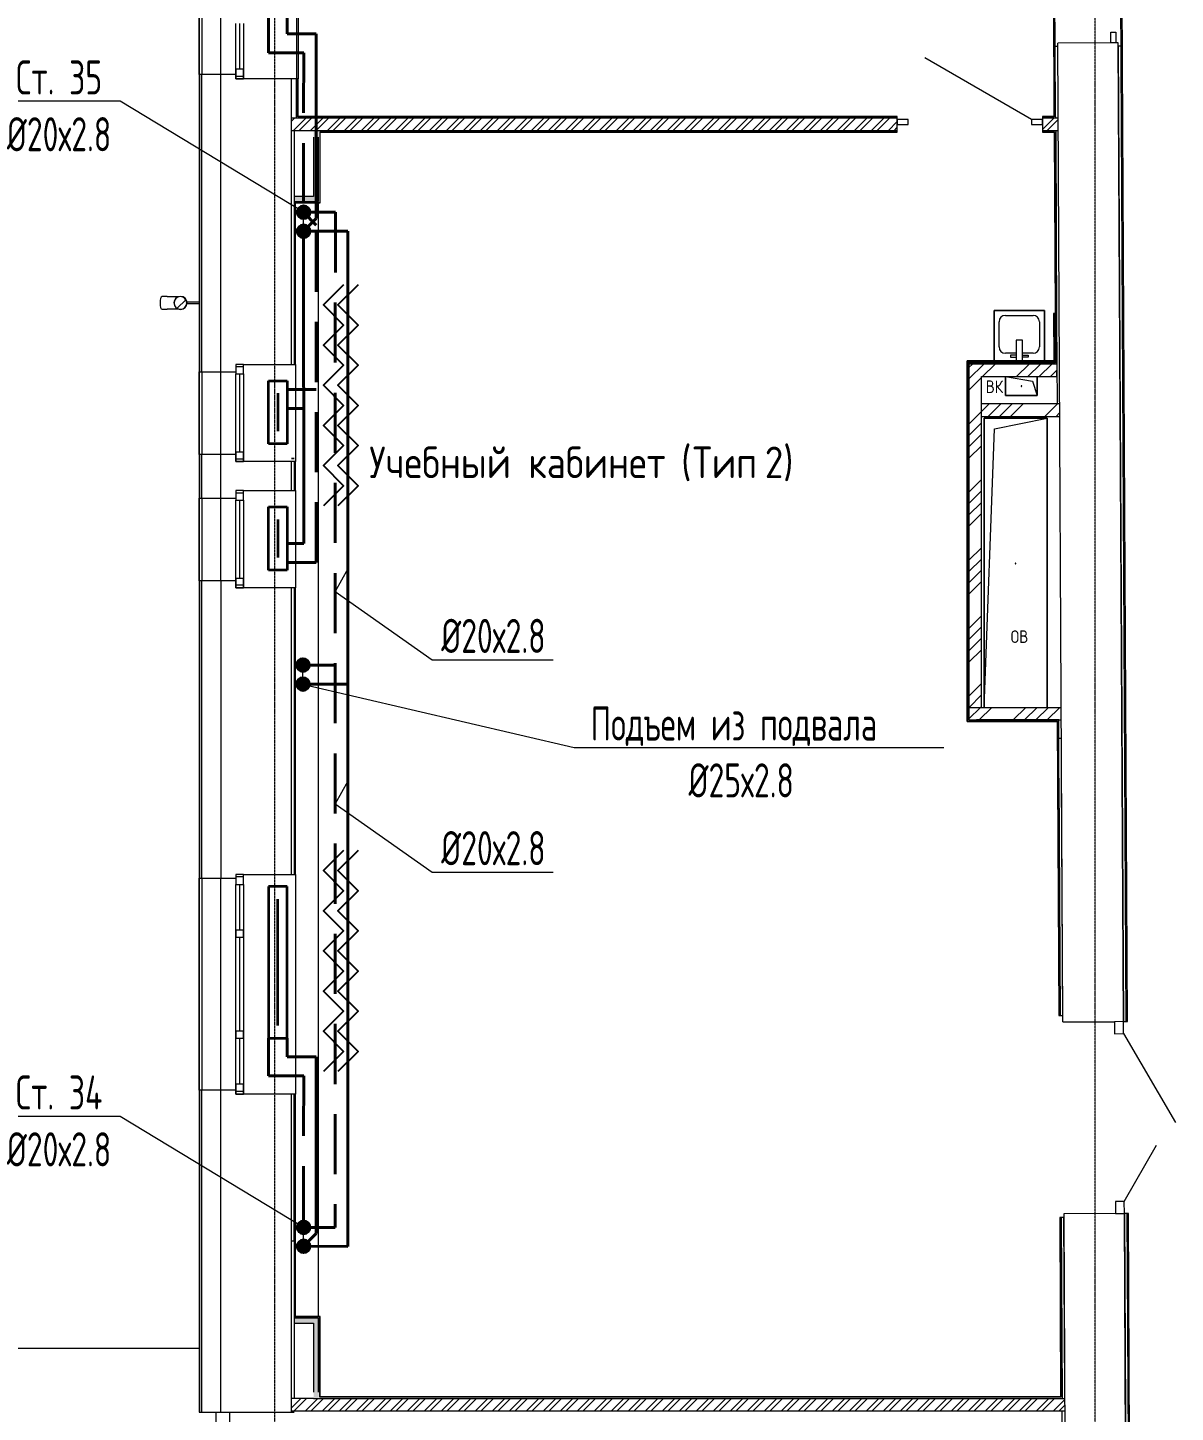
# Model space of a CAD drawing. Header units: millimetres. Extents: x -3929 to 624051, y 52832 to 514950.
# Drawn here: x 164498 to 173591, y 179614 to 190583 of the extents above; entities that cross this region are included whole.
import ezdxf
from ezdxf import colors
from ezdxf.entities.mleader import LeaderData, LeaderLine
from ezdxf.math import Vec2, Vec3

# ---------------------------------------------------------------- set-up
doc = ezdxf.new("R2010")
doc.units = ezdxf.units.MM
for name, pattern in [('ADSK_Линия сетки', [25, 20, -2.5, 0, -2.5]), ('ADSK_Штриховая_ш2 п1', [3, 2, -1]), ('Hidden', [7.14375, 4.7625, -2.38125])]:
    doc.linetypes.add(name, pattern=pattern)
for name, color, linetype, lineweight in [('_ Окна', 7, 'Continuous', 9), ('Аннотация', 7, 'Continuous', 18), ('Двери', 7, 'Continuous', 9), ('Марки помещений', 7, 'Continuous', 20), ('Обобщенные модели', 7, 'Continuous', 18), ('ОВ-ИЗОЛЯЦИЯ', 7, 'Continuous', 25), ('ОВ-О-Оборудование', 32, 'Continuous', 35), ('ОВ-ТЕКСТ', 7, 'Continuous', 25), ('Окна', 7, 'Continuous', 9), ('Оси', 253, 'Continuous', 9), ('Перекрытие', 7, 'Continuous', 18), ('Сантехника', 7, 'Continuous', 18), ('Стены внутренние', 7, 'Continuous', 18), ('Стены наружные', 7, 'Continuous', 18), ('Стены несущие', 7, 'Continuous', 30), ('Стены отделка', 7, 'Continuous', 30), ('Стены штриховка', 7, 'Continuous', 9)]:
    doc.layers.add(name, color=color, linetype=linetype, lineweight=lineweight)
doc.layers.add('стояки', color=7, linetype='Continuous')
doc.layers.add('т11.1', color=1, linetype='Continuous', true_color=0xff0000)
doc.layers.add('т21.1', color=5, linetype='Continuous', true_color=0x0000ff)
doc.styles.add('GOST Common_2', font='GOST_Common.ttf', dxfattribs={"width": 0.9, "height": 250})
doc.styles.add('GOST Common_5', font='GOST_Common.ttf', dxfattribs={"width": 0.9, "height": 200})
doc.styles.add('СТИЛЬ', font='simplex.shx', dxfattribs={"width": 0.65})

# ---------------------------------------------------------------- blocks, each defined once
blk = doc.blocks.new('*U2935')
at = {"layer": 'ОВ-О-Оборудование', "color": 32, "ltscale": 0.1, "true_color": 0xcd6928}
for p, q in [((250, 75), (-250, 75)), ((-250, 75), (-250, -75)), ((-150, 0), (150, 0)), ((250, -75), (250, 75)), ((-250, -75), (250, -75))]:
    blk.add_line(p, q, dxfattribs=at)
blk = doc.blocks.new('*U2938')
at = {"layer": 'ОВ-О-Оборудование', "color": 32, "ltscale": 0.1, "true_color": 0xcd6928}
for p, q in [((600, 75), (-600, 75)), ((-600, 75), (-600, -75)), ((-500, 0), (500, 0)), ((600, -75), (600, 75)), ((-600, -75), (600, -75))]:
    blk.add_line(p, q, dxfattribs=at)
blk = doc.blocks.new('1 этаж')
at = {"layer": 'Стены внутренние', "lineweight": 5}
for points in [[(357542, -220969), (357542, -220449), (357502, -220449), (357502, -220969)], [(357461, -221009), (357542, -221009), (357542, -220969), (357347, -220969), (357347, -221009), (357449, -221009)], [(357347, -229895), (357542, -229895), (357542, -229855), (357347, -229855)], [(357542, -230492), (357542, -229895), (357502, -229895), (357502, -230492)]]:
    blk.add_hatch(color=253, dxfattribs=at).paths.add_polyline_path(points)
at = {"layer": '_ Окна', "color": 253, "lineweight": 5}
for p, q in [((356917, -219959), (356917, -219599)), ((356887, -219959), (356947, -219959)), ((356887, -220039), (356887, -219959)), ((356947, -220019), (356887, -220019)), ((356947, -219959), (356947, -220039)), ((356947, -220039), (356887, -220039)), ((356947, -222300), (356887, -222300)), ((356887, -222300), (356887, -222376)), ((356947, -222320), (356887, -222320)), ((356947, -222376), (356947, -222300)), ((356887, -222376), (356947, -222376)), ((356917, -222994), (356917, -222376)), ((356887, -222994), (356947, -222994)), ((356887, -223070), (356887, -222994)), ((356947, -222994), (356947, -223070)), ((356947, -223050), (356887, -223050)), ((356947, -223070), (356887, -223070)), ((356947, -223300), (356887, -223300)), ((356887, -223300), (356887, -223376)), ((356947, -223320), (356887, -223320)), ((356947, -223376), (356947, -223300)), ((356887, -223376), (356947, -223376)), ((356917, -223994), (356917, -223376)), ((356887, -223994), (356947, -223994)), ((356887, -224070), (356887, -223994)), ((356947, -224050), (356887, -224050)), ((356947, -224070), (356887, -224070)), ((356947, -223994), (356947, -224070)), ((356947, -226340), (356887, -226340)), ((356887, -226340), (356887, -226420)), ((356947, -226360), (356887, -226360)), ((356947, -226420), (356947, -226340)), ((356887, -226420), (356947, -226420)), ((356917, -226780), (356917, -226420)), ((356887, -226780), (356947, -226780)), ((356887, -226840), (356887, -226780)), ((356947, -226780), (356947, -226840)), ((356947, -226840), (356887, -226840)), ((356917, -227580), (356917, -226840)), ((356887, -227580), (356947, -227580)), ((356887, -227640), (356887, -227580)), ((356947, -227580), (356947, -227640)), ((356947, -227640), (356887, -227640)), ((356917, -228000), (356917, -227640)), ((356887, -228000), (356947, -228000)), ((356887, -228080), (356887, -228000)), ((356947, -228000), (356947, -228080)), ((356947, -228060), (356887, -228060)), ((356947, -228080), (356887, -228080))]:
    blk.add_line(p, q, dxfattribs=at)
at = {"layer": 'Двери', "color": 253, "lineweight": 5}
for p, q in [((363818, -219667), (363858, -219667)), ((363818, -219754), (363818, -219667)), ((363858, -219667), (363858, -219754)), ((363858, -219754), (363818, -219754)), ((363190, -220359), (362345, -219871)), ((362127, -220359), (362127, -220399)), ((362214, -220359), (362127, -220359)), ((362214, -220399), (362214, -220359)), ((363190, -220359), (363190, -220399)), ((363277, -220359), (363190, -220359)), ((363277, -220399), (363277, -220359)), ((362127, -220399), (362214, -220399)), ((363190, -220399), (363277, -220399)), ((363918, -227506), (363848, -227507)), ((363848, -227507), (363848, -227602)), ((363918, -227601), (363918, -227506)), ((363848, -227602), (363918, -227601)), ((363918, -227601), (364330, -228305)), ((363925, -228931), (364180, -228484)), ((363925, -228931), (363855, -228932)), ((363855, -228932), (363856, -229027)), ((363856, -229027), (363926, -229026)), ((363926, -229026), (363925, -228931))]:
    blk.add_line(p, q, dxfattribs=at)
at = {"layer": 'Обобщенные модели', "color": 253, "lineweight": 5}
for p, q in [((356343, -221763), (356301, -221763)), ((356343, -221763), (356349, -221763)), ((356349, -221763), (356355, -221763)), ((356355, -221763), (356360, -221763)), ((356360, -221763), (356366, -221763)), ((356366, -221763), (356371, -221763)), ((356371, -221763), (356376, -221763)), ((356376, -221763), (356381, -221763)), ((356381, -221763), (356386, -221763)), ((356386, -221763), (356391, -221763)), ((356391, -221763), (356395, -221763)), ((356395, -221763), (356400, -221763)), ((356400, -221763), (356404, -221763)), ((356404, -221763), (356408, -221763)), ((356408, -221763), (356412, -221763)), ((356412, -221763), (356416, -221763)), ((356416, -221763), (356419, -221763)), ((356419, -221763), (356423, -221763)), ((356423, -221763), (356426, -221763)), ((356426, -221763), (356429, -221763)), ((356429, -221763), (356432, -221763)), ((356432, -221763), (356434, -221763)), ((356301, -221863), (356343, -221863)), ((356346, -221863), (356343, -221863)), ((356351, -221863), (356346, -221863)), ((356357, -221863), (356351, -221863)), ((356362, -221863), (356357, -221863)), ((356368, -221863), (356362, -221863)), ((356373, -221863), (356368, -221863)), ((356378, -221863), (356373, -221863)), ((356383, -221863), (356378, -221863)), ((356388, -221863), (356383, -221863)), ((356393, -221863), (356388, -221863)), ((356397, -221863), (356393, -221863)), ((356402, -221863), (356397, -221863)), ((356406, -221863), (356402, -221863)), ((356410, -221863), (356406, -221863)), ((356414, -221863), (356410, -221863)), ((356417, -221863), (356414, -221863)), ((356421, -221863), (356417, -221863)), ((356424, -221863), (356421, -221863)), ((356427, -221863), (356424, -221863)), ((356430, -221863), (356427, -221863)), ((356433, -221863), (356430, -221863)), ((356434, -221863), (356433, -221863)), ((356597, -221808), (356498, -221808)), ((356498, -221818), (356597, -221818)), ((362985, -222547), (362985, -222397)), ((362985, -222397), (363197, -222434)), ((362985, -222397), (362985, -222547)), ((363197, -222434), (363235, -222547)), ((363235, -222397), (363235, -222547)), ((363235, -222547), (363235, -222397)), ((363235, -222547), (362985, -222547)), ((362985, -222547), (363235, -222547)), ((362814, -225017), (362814, -222727)), ((362814, -222727), (363314, -222727)), ((363314, -222727), (362814, -222727)), ((362814, -222727), (362814, -225017)), ((362898, -222810), (363314, -222727)), ((363314, -222727), (363314, -225017)), ((363314, -225017), (363314, -222727)), ((362815, -225017), (362898, -222810))]:
    blk.add_line(p, q, dxfattribs=at)
at = {"layer": 'Обобщенные модели', "color": 253, "linetype": 'Continuous', "lineweight": 5}
blk.add_line((356422, -221855), (356489, -221788), dxfattribs=at)
at = {"layer": 'Обобщенные модели', "color": 253, "lineweight": 5}
for centre, radius, start, end in [((356447, -221813), 52, 0, 180), ((356447, -221813), 50, 0, 180), ((356447, -221813), 52, 180, 0), ((356447, -221813), 50, 180, 0), ((363110, -222472), 2.5, 90, 270), ((363110, -222472), 2.5, 105, 180), ((363110, -222472), 2.5, 210, 270), ((363110, -222472), 2.5, 270, 90), ((363110, -222472), 2.5, 330, 75), ((363064, -223877), 2.5, 0, 180), ((363064, -223877), 2.5, 60, 165), ((363064, -223877), 2.5, 180, 0), ((363064, -223877), 2.5, 195, 270), ((363064, -223877), 2.5, 300, 0)]:
    blk.add_arc(centre, radius, start, end, dxfattribs=at)
for start_param, end_param in [(3.141593, 4.712389), (4.712389, 6.283185)]:
    blk.add_ellipse((356301, -221813), major_axis=(0, -50), ratio=0.309017, start_param=start_param, end_param=end_param, dxfattribs=at)
at = {"layer": 'Окна', "color": 253, "lineweight": 5}
for p, q in [((356887, -219959), (356887, -219599)), ((356947, -219599), (356947, -219959)), ((356887, -219959), (356887, -220039)), ((356947, -220039), (356947, -219959)), ((356887, -220039), (356947, -220039)), ((356887, -222300), (356887, -222376)), ((356947, -222300), (356887, -222300)), ((356947, -222376), (356947, -222300)), ((356887, -222994), (356887, -222376)), ((356947, -222376), (356947, -222994)), ((356887, -222994), (356887, -223070)), ((356947, -223070), (356947, -222994)), ((356887, -223070), (356947, -223070)), ((356887, -223300), (356887, -223376)), ((356947, -223300), (356887, -223300)), ((356947, -223376), (356947, -223300)), ((356887, -223994), (356887, -223376)), ((356947, -223376), (356947, -223994)), ((356887, -223994), (356887, -224070)), ((356887, -224070), (356947, -224070)), ((356947, -224070), (356947, -223994)), ((356887, -226340), (356887, -226420)), ((356947, -226340), (356887, -226340)), ((356947, -226420), (356947, -226340)), ((356887, -226780), (356887, -226420)), ((356947, -226420), (356947, -226780)), ((356887, -226780), (356887, -226840)), ((356947, -226840), (356947, -226780)), ((356887, -227580), (356887, -226840)), ((356947, -226840), (356947, -227580)), ((356887, -227580), (356887, -227640)), ((356947, -227640), (356947, -227580)), ((356887, -228000), (356887, -227640)), ((356947, -227640), (356947, -228000)), ((356887, -228000), (356887, -228080)), ((356947, -228080), (356947, -228000)), ((356887, -228080), (356947, -228080))]:
    blk.add_line(p, q, dxfattribs=at)
at = {"layer": 'Оси', "color": 253, "linetype": 'ADSK_Линия сетки', "lineweight": 5}
for p, q in [((363694, -258178), (363694, -209604)), ((357194, -258178), (357194, -209717))]:
    blk.add_line(p, q, dxfattribs=at)
at = {"layer": 'Перекрытие', "color": 253, "lineweight": 5}
for p, q in [((357542, -229843), (357542, -221021)), ((363426, -225263), (363406, -225263)), ((355096, -230094), (356597, -230094)), ((356727, -230601), (356727, -231601)), ((356835, -230601), (356835, -231601))]:
    blk.add_line(p, q, dxfattribs=at)
at = {"layer": 'Сантехника', "color": 253, "lineweight": 5}
for p, q in [((362893, -221872), (362893, -222272)), ((363293, -221872), (362893, -221872)), ((362893, -221872), (363293, -221872)), ((362893, -222272), (362893, -221872)), ((363293, -222272), (363293, -221872)), ((363293, -221872), (363293, -222272)), ((362933, -222162), (362933, -221962)), ((362983, -221912), (363203, -221912)), ((363253, -221962), (363253, -222162)), ((363068, -222107), (363068, -222272)), ((363118, -222107), (363068, -222107)), ((363118, -222272), (363118, -222107)), ((363068, -222212), (362983, -222212)), ((363203, -222212), (363118, -222212)), ((363023, -222227), (363023, -222242)), ((363068, -222227), (363023, -222227)), ((363023, -222242), (363068, -222242)), ((363118, -222227), (363163, -222227)), ((363163, -222242), (363118, -222242)), ((363163, -222227), (363163, -222242))]:
    blk.add_line(p, q, dxfattribs=at)
for centre, start, end in [((362983, -221962), 90, 180), ((363203, -221962), 0, 90), ((362983, -222162), 180, 270), ((363203, -222162), 270, 0)]:
    blk.add_arc(centre, 50, start, end, dxfattribs=at)
at = {"layer": 'Стены внутренние', "color": 253, "lineweight": 5}
for p, q in [((356767, -220004), (356767, -218329)), ((357367, -218299), (357367, -220039)), ((356767, -223015), (356767, -222360)), ((357327, -223045), (357347, -223045)), ((357347, -223046), (357327, -223046)), ((357347, -223045), (357347, -223046)), ((356767, -224015), (356767, -223360)), ((356767, -228050), (356767, -226370))]:
    blk.add_line(p, q, dxfattribs=at)
at = {"layer": 'Стены внутренние', "color": 253, "linetype": 'Continuous', "lineweight": 5}
for p, q in [((357327, -220373), (357351, -220349)), ((357340, -220449), (357440, -220349)), ((357385, -220449), (357485, -220349)), ((357475, -220449), (357575, -220349)), ((357520, -220449), (357620, -220349)), ((357610, -220449), (357710, -220349)), ((357655, -220449), (357755, -220349)), ((357744, -220449), (357844, -220349)), ((357789, -220449), (357889, -220349)), ((357879, -220449), (357979, -220349)), ((357924, -220449), (358024, -220349)), ((358014, -220449), (358114, -220349)), ((358059, -220449), (358159, -220349)), ((358149, -220449), (358249, -220349)), ((358193, -220449), (358293, -220349)), ((358283, -220449), (358383, -220349)), ((358328, -220449), (358428, -220349)), ((358418, -220449), (358518, -220349)), ((358463, -220449), (358563, -220349)), ((358553, -220449), (358653, -220349)), ((358598, -220449), (358698, -220349)), ((358687, -220449), (358787, -220349)), ((358732, -220449), (358832, -220349)), ((358822, -220449), (358922, -220349)), ((358867, -220449), (358967, -220349)), ((358957, -220449), (359057, -220349)), ((359002, -220449), (359102, -220349)), ((359091, -220449), (359191, -220349)), ((359136, -220449), (359236, -220349)), ((359226, -220449), (359326, -220349)), ((359271, -220449), (359371, -220349)), ((359361, -220449), (359461, -220349)), ((359406, -220449), (359506, -220349)), ((359496, -220449), (359596, -220349)), ((359541, -220449), (359641, -220349)), ((359630, -220449), (359730, -220349)), ((359675, -220449), (359775, -220349)), ((359765, -220449), (359865, -220349)), ((359810, -220449), (359910, -220349)), ((359900, -220449), (360000, -220349)), ((359945, -220449), (360045, -220349)), ((360034, -220449), (360134, -220349)), ((360079, -220449), (360179, -220349)), ((360169, -220449), (360269, -220349)), ((360214, -220449), (360314, -220349)), ((360304, -220449), (360404, -220349)), ((360349, -220449), (360449, -220349)), ((360439, -220449), (360539, -220349)), ((360483, -220449), (360583, -220349)), ((360573, -220449), (360673, -220349)), ((360618, -220449), (360718, -220349)), ((360708, -220449), (360808, -220349)), ((360753, -220449), (360853, -220349)), ((360843, -220449), (360943, -220349)), ((360888, -220449), (360988, -220349)), ((360977, -220449), (361077, -220349)), ((361022, -220449), (361122, -220349)), ((361112, -220449), (361212, -220349)), ((361157, -220449), (361257, -220349)), ((361247, -220449), (361347, -220349)), ((361292, -220449), (361392, -220349)), ((361381, -220449), (361481, -220349)), ((361426, -220449), (361526, -220349)), ((361516, -220449), (361616, -220349)), ((361561, -220449), (361661, -220349)), ((361651, -220449), (361751, -220349)), ((361696, -220449), (361796, -220349)), ((361786, -220449), (361886, -220349)), ((361830, -220449), (361930, -220349)), ((361920, -220449), (362020, -220349)), ((361965, -220449), (362065, -220349)), ((363277, -220439), (363367, -220349)), ((363277, -220350), (363278, -220349)), ((363312, -220449), (363401, -220360)), ((362055, -220449), (362127, -220377)), ((362100, -220449), (362127, -220422)), ((362693, -222325), (362722, -222297)), ((362693, -222415), (362812, -222297)), ((362801, -222397), (362901, -222297)), ((363071, -222397), (363171, -222297)), ((363161, -222397), (363261, -222297)), ((363250, -222397), (363350, -222297)), ((362693, -222505), (362793, -222405)), ((363340, -222397), (363391, -222346)), ((362793, -222674), (362856, -222612)), ((362846, -222712), (362946, -222612)), ((362936, -222712), (363036, -222612)), ((363025, -222712), (363125, -222612)), ((363295, -222712), (363395, -222612)), ((362693, -222774), (362793, -222674)), ((362693, -222864), (362793, -222764)), ((363385, -222712), (363413, -222683)), ((362693, -222954), (362793, -222854)), ((362693, -223044), (362793, -222944)), ((362693, -223313), (362793, -223213)), ((362693, -223403), (362793, -223303)), ((362693, -223493), (362793, -223393)), ((362693, -223582), (362793, -223482)), ((362693, -223852), (362793, -223752)), ((362693, -223942), (362793, -223842)), ((362693, -224031), (362793, -223931)), ((362693, -224121), (362793, -224021)), ((362693, -224391), (362793, -224291)), ((362693, -224480), (362793, -224380)), ((362693, -224570), (362793, -224470)), ((362693, -224660), (362793, -224560)), ((362693, -224929), (362793, -224829)), ((362696, -225017), (362793, -224919)), ((362693, -225019), (362696, -225017)), ((362693, -225109), (362786, -225017)), ((362775, -225117), (362875, -225017)), ((362786, -225017), (362793, -225009)), ((363045, -225117), (363145, -225017)), ((363135, -225117), (363235, -225017)), ((363224, -225117), (363324, -225017)), ((363314, -225117), (363414, -225017)), ((357327, -230565), (357401, -230492)), ((357346, -230592), (357446, -230492)), ((357435, -230592), (357535, -230492)), ((357480, -230592), (357580, -230492)), ((357570, -230592), (357670, -230492)), ((357615, -230592), (357715, -230492)), ((357705, -230592), (357805, -230492)), ((357750, -230592), (357850, -230492)), ((357839, -230592), (357939, -230492)), ((357884, -230592), (357984, -230492)), ((357974, -230592), (358074, -230492)), ((358019, -230592), (358119, -230492)), ((358109, -230592), (358209, -230492)), ((358154, -230592), (358254, -230492)), ((358244, -230592), (358344, -230492)), ((358288, -230592), (358388, -230492)), ((358378, -230592), (358478, -230492)), ((358423, -230592), (358523, -230492)), ((358513, -230592), (358613, -230492)), ((358558, -230592), (358658, -230492)), ((358648, -230592), (358748, -230492)), ((358693, -230592), (358793, -230492)), ((358782, -230592), (358882, -230492)), ((358827, -230592), (358927, -230492)), ((358917, -230592), (359017, -230492)), ((358962, -230592), (359062, -230492)), ((359052, -230592), (359152, -230492)), ((359097, -230592), (359197, -230492)), ((359186, -230592), (359286, -230492)), ((359231, -230592), (359331, -230492)), ((359321, -230592), (359421, -230492)), ((359366, -230592), (359466, -230492)), ((359456, -230592), (359556, -230492)), ((359501, -230592), (359601, -230492)), ((359591, -230592), (359691, -230492)), ((359635, -230592), (359735, -230492)), ((359725, -230592), (359825, -230492)), ((359770, -230592), (359870, -230492)), ((359860, -230592), (359960, -230492)), ((359905, -230592), (360005, -230492)), ((359995, -230592), (360095, -230492)), ((360040, -230592), (360140, -230492)), ((360129, -230592), (360229, -230492)), ((360174, -230592), (360274, -230492)), ((360264, -230592), (360364, -230492)), ((360309, -230592), (360409, -230492)), ((360399, -230592), (360499, -230492)), ((360444, -230592), (360544, -230492)), ((360534, -230592), (360634, -230492)), ((360578, -230592), (360678, -230492)), ((360668, -230592), (360768, -230492)), ((360713, -230592), (360813, -230492)), ((360803, -230592), (360903, -230492)), ((360848, -230592), (360948, -230492)), ((360938, -230592), (361038, -230492)), ((360983, -230592), (361083, -230492)), ((361072, -230592), (361172, -230492)), ((361117, -230592), (361217, -230492)), ((361207, -230592), (361307, -230492)), ((361252, -230592), (361352, -230492)), ((361342, -230592), (361442, -230492)), ((361387, -230592), (361487, -230492)), ((361476, -230592), (361576, -230492)), ((361521, -230592), (361621, -230492)), ((361611, -230592), (361711, -230492)), ((361656, -230592), (361756, -230492)), ((361746, -230592), (361846, -230492)), ((361791, -230592), (361891, -230492)), ((361881, -230592), (361981, -230492)), ((361925, -230592), (362025, -230492)), ((362015, -230592), (362115, -230492)), ((362060, -230592), (362160, -230492)), ((362150, -230592), (362250, -230492)), ((362195, -230592), (362295, -230492)), ((362285, -230592), (362385, -230492)), ((362330, -230592), (362430, -230492)), ((362419, -230592), (362519, -230492)), ((362464, -230592), (362564, -230492)), ((362554, -230592), (362654, -230492)), ((362599, -230592), (362699, -230492)), ((362689, -230592), (362789, -230492)), ((362734, -230592), (362834, -230492)), ((362823, -230592), (362923, -230492)), ((362868, -230592), (362968, -230492)), ((362958, -230592), (363058, -230492)), ((363003, -230592), (363103, -230492)), ((363093, -230592), (363193, -230492)), ((363138, -230592), (363238, -230492)), ((363228, -230592), (363328, -230492)), ((363273, -230592), (363373, -230492)), ((363362, -230592), (363453, -230501)), ((363407, -230592), (363453, -230545))]:
    blk.add_line(p, q, dxfattribs=at)
at = {"layer": 'Стены наружные', "color": 253, "lineweight": 5}
for p, q in [((356596, -220004), (356596, -218329)), ((356597, -220004), (356597, -218329)), ((356617, -218329), (356617, -220004)), ((357379, -218299), (357379, -220039)), ((356597, -220004), (356596, -220004)), ((357359, -222300), (357359, -223070)), ((356596, -223015), (356596, -222360)), ((356597, -222360), (356596, -222360)), ((356597, -223015), (356597, -222360)), ((356617, -222360), (356617, -223015)), ((356597, -223015), (356596, -223015)), ((357359, -223300), (357359, -224070)), ((356596, -224015), (356596, -223360)), ((356597, -223360), (356596, -223360)), ((356597, -224015), (356597, -223360)), ((356617, -223360), (356617, -224015)), ((356597, -224015), (356596, -224015)), ((356596, -228050), (356596, -226370)), ((356597, -226370), (356596, -226370)), ((356597, -228050), (356597, -226370)), ((356617, -226370), (356617, -228050)), ((357359, -226340), (357359, -228080)), ((356597, -228050), (356596, -228050))]:
    blk.add_line(p, q, dxfattribs=at)
at = {"layer": 'Стены несущие', "color": 253, "lineweight": 5}
for p, q in [((363818, -219754), (363398, -219756)), ((363438, -227509), (363398, -219756)), ((363878, -219754), (363858, -219754)), ((363918, -227506), (363878, -219754)), ((363878, -219780), (363918, -227506)), ((356887, -220004), (356767, -220004)), ((356767, -222360), (356767, -220004)), ((357327, -220039), (356947, -220039)), ((357327, -222300), (357327, -220039)), ((356947, -222300), (357327, -222300)), ((362793, -222297), (362693, -222297)), ((363391, -222297), (362792, -222297)), ((356767, -222360), (356887, -222360)), ((362693, -222357), (362693, -225117)), ((362793, -225017), (362793, -222397)), ((363413, -222612), (362793, -222612)), ((362793, -222712), (363413, -222712)), ((356887, -223015), (356767, -223015)), ((356767, -223360), (356767, -223015)), ((357327, -223070), (356947, -223070)), ((357327, -223300), (357327, -223070)), ((356947, -223300), (357327, -223300)), ((356767, -223360), (356887, -223360)), ((356767, -224015), (356767, -226370)), ((356887, -224015), (356767, -224015)), ((357327, -224070), (356947, -224070)), ((357327, -226340), (357327, -224070)), ((362693, -225017), (363424, -225017)), ((363424, -225117), (363424, -225017)), ((362693, -225117), (363424, -225117)), ((356767, -226370), (356887, -226370)), ((356947, -226340), (357327, -226340)), ((363438, -227509), (363848, -227507)), ((356887, -228050), (356767, -228050)), ((356767, -230601), (356767, -228050)), ((357327, -228080), (356947, -228080)), ((357327, -230601), (357327, -228080)), ((363856, -229027), (363446, -229029)), ((363947, -233195), (363926, -229026)), ((363926, -229026), (363934, -230601)), ((363446, -229029), (363467, -233195)), ((356767, -230601), (357327, -230601))]:
    blk.add_line(p, q, dxfattribs=at)
at = {"layer": 'Стены отделка', "color": 253, "lineweight": 5}
for p, q in [((363354, -217355), (363369, -220337)), ((363889, -217920), (363938, -227506)), ((363950, -227506), (363901, -217932)), ((363378, -219783), (363372, -218543)), ((363398, -219783), (363378, -219783)), ((363898, -219780), (363878, -219780)), ((356596, -220004), (356596, -222360)), ((356597, -220004), (356597, -222360)), ((356767, -220004), (356597, -220004)), ((356617, -222360), (356617, -220004)), ((357379, -220039), (357327, -220039)), ((357367, -220349), (357367, -220039)), ((357379, -220337), (357379, -220039)), ((357367, -220349), (357327, -220349)), ((362127, -220337), (357379, -220337)), ((362127, -220461), (362127, -220337)), ((362127, -220359), (362127, -220349)), ((363277, -220337), (363277, -220461)), ((363369, -220337), (363277, -220337)), ((363277, -220349), (363277, -220359)), ((363381, -220339), (363381, -220349)), ((357347, -220449), (357347, -221009)), ((357554, -220461), (362127, -220461)), ((357554, -221019), (357554, -220461)), ((363277, -220461), (363370, -220461)), ((363370, -220461), (363377, -221897)), ((363382, -220449), (363382, -220499)), ((357502, -220499), (357502, -220969)), ((357542, -221009), (357542, -220499)), ((357502, -220969), (357347, -220969)), ((357347, -221009), (357542, -221009)), ((357359, -222300), (357359, -221021)), ((357359, -221021), (357552, -221021)), ((363389, -221897), (363364, -221897)), ((363364, -221897), (363366, -222272)), ((363391, -222297), (363389, -221897)), ((363389, -221957), (363393, -222612)), ((357327, -222300), (357359, -222300)), ((357347, -222299), (357347, -222300)), ((362693, -222272), (362681, -222272)), ((362681, -225129), (362681, -222272)), ((362683, -222274), (362693, -222274)), ((363366, -222272), (362693, -222272)), ((362693, -222272), (362693, -222357)), ((356597, -222360), (356767, -222360)), ((356767, -222360), (356767, -222360)), ((362693, -225117), (362693, -222405)), ((362793, -222397), (363392, -222397)), ((363392, -222397), (363392, -222357)), ((356596, -223015), (356596, -223360)), ((356597, -223015), (356597, -223360)), ((356767, -223015), (356597, -223015)), ((356617, -223360), (356617, -223015)), ((357359, -223070), (357327, -223070)), ((357359, -223300), (357359, -223070)), ((357327, -223300), (357327, -223300)), ((357327, -223300), (357359, -223300)), ((357347, -223299), (357347, -223300)), ((356597, -223360), (356767, -223360)), ((356596, -224015), (356596, -226370)), ((356597, -224015), (356597, -226370)), ((356767, -224015), (356597, -224015)), ((356617, -226370), (356617, -224015)), ((357359, -224070), (357327, -224070)), ((357359, -226340), (357359, -224070)), ((362681, -225129), (363394, -225129)), ((363406, -225117), (362755, -225117)), ((363394, -225129), (363406, -227457)), ((363408, -225577), (363406, -225117)), ((363438, -227457), (363428, -225577)), ((356597, -226370), (356767, -226370)), ((357327, -226340), (357359, -226340)), ((357347, -226339), (357347, -226340)), ((363406, -227457), (363438, -227457)), ((363918, -227506), (363950, -227506)), ((356596, -228050), (356596, -230601)), ((356597, -228050), (356597, -230601)), ((356767, -228050), (356597, -228050)), ((356617, -230601), (356617, -228050)), ((357359, -228080), (357327, -228080)), ((357359, -229843), (357359, -228080)), ((363958, -229026), (363926, -229026)), ((363946, -229026), (363967, -233175)), ((363979, -233163), (363958, -229026)), ((363446, -229057), (363414, -229057)), ((363414, -229057), (363421, -230480)), ((363453, -230442), (363446, -229057)), ((357327, -229244), (357347, -229244)), ((357347, -229245), (357327, -229245)), ((357347, -229244), (357347, -230492)), ((357542, -229855), (357347, -229855)), ((357347, -229895), (357502, -229895)), ((357552, -229843), (357359, -229843)), ((357502, -229895), (357502, -230442)), ((357542, -230442), (357542, -229855)), ((357554, -230480), (357554, -229845)), ((357502, -230492), (357327, -230492)), ((357542, -230492), (363453, -230492)), ((363421, -230480), (357554, -230480)), ((356596, -230601), (356767, -230601)), ((363454, -230592), (357327, -230592)), ((357327, -230601), (357347, -230601)), ((363445, -232729), (363434, -230592)), ((363934, -230601), (363941, -231901))]:
    blk.add_line(p, q, dxfattribs=at)
at = {"layer": 'Стены штриховка', "color": 253, "lineweight": 5}
for p, q in [((363371, -220339), (363356, -217343)), ((363899, -217930), (363948, -227506)), ((363381, -220339), (363378, -219783)), ((357377, -220339), (357377, -220039)), ((362127, -220349), (357367, -220349)), ((362127, -220339), (357377, -220339)), ((363371, -220339), (363277, -220339)), ((363401, -220349), (363277, -220349)), ((362127, -220449), (357327, -220449)), ((357552, -220459), (362127, -220459)), ((357552, -220459), (357552, -221021)), ((363402, -220449), (363277, -220449)), ((363277, -220459), (363372, -220459)), ((363372, -220459), (363379, -221897)), ((363382, -220499), (363389, -221957)), ((357347, -221009), (357347, -222299)), ((357357, -222300), (357357, -221019)), ((357554, -221019), (357357, -221019)), ((357554, -221021), (357554, -221019)), ((357552, -221021), (357554, -221021)), ((363373, -221897), (363375, -222281)), ((363379, -221897), (363381, -222287)), ((362683, -222274), (362683, -225127)), ((363375, -222281), (362693, -222281)), ((363381, -222287), (362693, -222287)), ((357347, -223070), (357347, -223299)), ((357357, -223300), (357357, -223070)), ((357347, -224070), (357347, -226339)), ((357357, -226340), (357357, -224070)), ((362683, -225127), (363396, -225127)), ((363396, -225127), (363408, -227457)), ((363408, -225577), (363418, -227457)), ((357347, -229244), (357347, -228080)), ((357357, -229845), (357357, -228080)), ((363956, -229026), (363977, -233165)), ((363416, -229057), (363423, -230482)), ((363435, -230492), (363427, -229057)), ((357554, -229845), (357357, -229845)), ((357552, -230482), (357552, -229843)), ((357554, -229843), (357552, -229843)), ((357554, -229845), (357554, -229843)), ((357502, -230492), (357542, -230492)), ((363423, -230482), (357552, -230482))]:
    blk.add_line(p, q, dxfattribs=at)
at = {"layer": 'Аннотация', "color": 253, "lineweight": 5, "style": 'GOST Common_5', "width": 0.9}
for s, p in [('ВК', (362827, -222527)), ('ОВ', (363025, -224507))]:
    blk.add_text(s, height=100, dxfattribs=at).set_placement(p)
at = {"layer": 'Марки помещений', "color": 253, "lineweight": 5, "style": 'GOST Common_2', "width": 0.9}
for s, p in [('Учебный кабинет ', (357943, -223201)), ('(', (360415, -223201)), ('Тип ', (360505, -223201)), ('2)', (361077, -223201))]:
    blk.add_text(s, height=250, dxfattribs=at).set_placement(p)

msp = doc.modelspace()

# ---------------------------------------------------------------- hatches: boundary and pattern name
at = {"layer": 'т11.1', "lineweight": 40}
h = msp.add_hatch(color=256, dxfattribs=at)
h.dxf.hatch_style = 1
h.paths.add_polyline_path([(166733.48, 188970.137, 1), (166633.48, 188970.137, 1)])
h = msp.add_hatch(color=256, dxfattribs=at)
h.dxf.hatch_style = 1
h.paths.add_polyline_path([(166728.767, 185383.251, 1), (166628.767, 185383.251, 1)])
h = msp.add_hatch(color=256, dxfattribs=at)
h.dxf.hatch_style = 1
h.paths.add_polyline_path([(166733.48, 180928.93, 1), (166633.48, 180928.93, 1)])
at = {"layer": 'т21.1', "linetype": 'ADSK_Штриховая_ш2 п1', "lineweight": 40, "ltscale": 50}
h = msp.add_hatch(color=256, dxfattribs=at)
h.dxf.hatch_style = 1
h.paths.add_polyline_path([(166733.48, 189120.137, 1), (166633.48, 189120.137, 1)])
h = msp.add_hatch(color=256, dxfattribs=at)
h.dxf.hatch_style = 1
h.paths.add_polyline_path([(166728.767, 185533.643, 1), (166628.767, 185533.643, 1)])
h = msp.add_hatch(color=256, dxfattribs=at)
h.dxf.hatch_style = 1
h.paths.add_polyline_path([(166733.48, 181078.93, 1), (166633.48, 181078.93, 1)])

# ---------------------------------------------------------------- linework, layer by layer
at = {"layer": 'ОВ-ИЗОЛЯЦИЯ', "color": 7, "linetype": 'ByBlock'}
for points in [[(166999.909, 188545.498), (166840.81, 188386.399), (166999.909, 188227.3), (166840.81, 188068.201), (166999.909, 187909.102), (166840.81, 187750.003), (166999.909, 187590.904), (166840.81, 187431.805), (166999.909, 187272.706), (166840.81, 187113.607), (166999.909, 186954.508), (166840.81, 186795.408)], [(167114.85, 188545.349), (166955.751, 188386.25), (167114.85, 188227.151), (166955.751, 188068.052), (167114.85, 187908.953), (166955.751, 187749.854), (167114.85, 187590.755), (166955.751, 187431.656), (167114.85, 187272.557), (166955.751, 187113.458), (167114.85, 186954.359), (166955.751, 186795.26)], [(166999.909, 184064.399), (166840.81, 183905.3), (166999.909, 183746.201), (166840.81, 183587.102), (166999.909, 183428.003), (166840.81, 183268.904), (166999.909, 183109.805), (166840.81, 182950.706), (166999.909, 182791.607), (166840.81, 182632.508), (166999.909, 182473.409), (166840.81, 182314.31)], [(167114.85, 184064.251), (166955.751, 183905.152), (167114.85, 183746.053), (166955.751, 183586.954), (167114.85, 183427.855), (166955.751, 183268.756), (167114.85, 183109.656), (166955.751, 182950.557), (167114.85, 182791.458), (166955.751, 182632.359), (167114.85, 182473.26), (166955.751, 182314.161)]]:
    msp.add_lwpolyline(points, dxfattribs=at)
at = {"layer": 'т11.1', "lineweight": 40}
for p, q in [((166554.82, 190683.132), (166554.82, 190533.132)), ((166554.82, 190533.132), (166784.477, 190533.132)), ((166784.477, 190533.132), (166784.477, 189071.135)), ((166683.48, 188970.137), (166784.477, 189071.135)), ((166685.273, 186496.63), (166683.48, 188970.137)), ((166683.48, 188970.137), (167035.3, 188970.137)), ((167035.3, 188970.137), (167035.3, 180928.652)), ((166554.82, 187566.222), (166684.597, 187566.325)), ((166544.649, 186496.63), (166685.273, 186496.63)), ((166678.767, 185383.251), (167035.3, 185383.251)), ((166554.82, 182579.132), (166554.82, 182429.132)), ((166554.82, 182429.132), (166784.477, 182429.132)), ((166784.477, 182429.132), (166784.477, 181029.927)), ((166683.48, 180928.93), (166784.477, 181029.927)), ((166683.48, 180928.93), (167035.3, 180928.652))]:
    msp.add_line(p, q, dxfattribs=at)
for centre in [(166683.48, 188970.137), (166678.767, 185383.251), (166683.48, 180928.93)]:
    msp.add_circle(centre, 50, dxfattribs=at)
at = {"layer": 'т21.1', "linetype": 'Hidden', "lineweight": 40, "ltscale": 100}
for p, q in [((166404.82, 190683.132), (166404.82, 190383.132)), ((166404.82, 190383.132), (166684.477, 190383.132)), ((166684.477, 190383.132), (166683.48, 189120.137)), ((166683.48, 189120.137), (166784.477, 189019.14)), ((166683.48, 189120.137), (166935.297, 189120.106)), ((166935.297, 189120.106), (166934.303, 181078.732)), ((166784.477, 186346.63), (166784.477, 189019.14)), ((166544.649, 187716.222), (166784.477, 187716.222)), ((166554.82, 186346.63), (166784.477, 186346.63)), ((166678.767, 185533.251), (166934.853, 185533.219)), ((166404.82, 182579.132), (166404.82, 182279.132)), ((166404.82, 182279.132), (166684.477, 182279.132)), ((166684.477, 182279.132), (166683.48, 181078.93)), ((166683.48, 181078.93), (166934.303, 181078.732))]:
    msp.add_line(p, q, dxfattribs=at)
at = {"layer": 'т21.1', "lineweight": 40, "ltscale": 50}
for centre in [(166683.48, 189120.137), (166678.767, 185533.643), (166683.48, 181078.93)]:
    msp.add_circle(centre, 50, dxfattribs=at)

# ---------------------------------------------------------------- block references
at = {"layer": 'ОВ-О-Оборудование', "ltscale": 10, "xscale": -1, "rotation": 90}
for p in [(166479.82, 187536.325), (166479.82, 186536.325)]:
    msp.add_blockref('*U2935', p, dxfattribs=at)
at = {"layer": 'ОВ-О-Оборудование', "ltscale": 10, "rotation": 90.00000000000001}
msp.add_blockref('*U2938', (166479.82, 183179.132), dxfattribs=at)
at = {"layer": 'стояки', "color": 5, "lineweight": 40}
msp.add_blockref('1 этаж', (-190738.98, 410215.433), dxfattribs=at)

# ---------------------------------------------------------------- leaders
at = {"layer": 'ОВ-ТЕКСТ', "color": 7}
ml = msp.add_multileader_mtext('Standard', dxfattribs=at)
ml.set_content('\\A1;Ст. 35^J%%C20х2.8 ', color=7, style='СТИЛЬ')
ml.set_leader_properties(color=7, lineweight=18)
ml.build(insert=Vec2(0, 0))
ml.multileader.update_dxf_attribs({"text_left_attachment_type": 6, "text_right_attachment_type": 6, "dogleg_length": 0.36, "arrow_head_size": 0.126})
ctx = ml.context
ctx.base_point, ctx.char_height, ctx.arrow_head_size, ctx.landing_gap_size, ctx.plane_origin = Vec3(164261.646, 189999.637), 270, 0.126, 0.063, Vec3(170707.919, 185167.352)
ctx.left_attachment, ctx.right_attachment, ctx.text_align_type = 6, 6, 1
notes = []
notes.append((ctx, [(1, (1, 1, 0), (165231.453, 189999.637), (-1, 0), 0.252, [(0, [(166683.48, 188970.137), (166683.48, 189120.137)], 0, [])])]))
ctx.mtext.insert, ctx.mtext.width, ctx.mtext.alignment, ctx.mtext.flow_direction = Vec3(164746.424, 190323.637), 1404.14984, 2, 5
ml = msp.add_multileader_mtext('Standard', dxfattribs=at)
ml.set_content('\\A1;%%C20х2.8 ', color=7, style='СТИЛЬ')
ml.set_leader_properties(color=7, lineweight=18)
ml.build(insert=Vec2(0, 0))
ml.multileader.update_dxf_attribs({"text_left_attachment_type": 6, "text_right_attachment_type": 6, "dogleg_length": 0.36, "arrow_head_size": 0.126})
ctx = ml.context
ctx.base_point, ctx.char_height, ctx.arrow_head_size, ctx.landing_gap_size, ctx.plane_origin = Vec3(167703.137, 185575.454), 270, 0.126, 0.063, Vec3(173898.486, 180743.168)
ctx.left_attachment, ctx.right_attachment, ctx.text_align_type = 6, 6, 1
notes.append((ctx, [(0, (1, 1, 0), (167702.885, 185575.454), (1, 0), 0.252, [(1, [(167035.508, 186295.494), (166934.925, 186115.578)], 0, [])])]))
ctx.mtext.insert, ctx.mtext.width, ctx.mtext.alignment, ctx.mtext.flow_direction = Vec3(168187.915, 185899.454), 1404.14984, 2, 5
ml = msp.add_multileader_mtext('Standard', dxfattribs=at)
ml.set_content('\\A1;Подъем из подвала  %%C25х2.8 ', color=7, style='СТИЛЬ')
ml.set_leader_properties(color=7, lineweight=18)
ml.build(insert=Vec2(0, 0))
ml.multileader.update_dxf_attribs({"text_left_attachment_type": 6, "text_right_attachment_type": 6, "dogleg_length": 0.36, "arrow_head_size": 0.126})
ctx = ml.context
ctx.base_point, ctx.char_height, ctx.arrow_head_size, ctx.landing_gap_size, ctx.plane_origin = Vec3(168826.682, 184881.132), 270, 0.126, 0.063, Vec3(178911.033, 178441.038)
ctx.left_attachment, ctx.right_attachment, ctx.text_align_type = 6, 6, 1
notes.append((ctx, [(0, (1, 1, 0), (168826.43, 184881.132), (1, 0), 0.252, [(0, [(166674.951, 185501.877), (166674.951, 185383.398)], 0, [])])]))
ctx.mtext.insert, ctx.mtext.width, ctx.mtext.defined_height, ctx.mtext.alignment, ctx.mtext.flow_direction = Vec3(170151.352, 185205.132), 2900.40337, 1165.442, 2, 5
ml = msp.add_multileader_mtext('Standard', dxfattribs=at)
ml.set_content('\\A1;%%C20х2.8 ', color=7, style='СТИЛЬ')
ml.set_leader_properties(color=7, lineweight=18)
ml.build(insert=Vec2(0, 0))
ml.multileader.update_dxf_attribs({"text_left_attachment_type": 6, "text_right_attachment_type": 6, "dogleg_length": 0.36, "arrow_head_size": 0.126})
ctx = ml.context
ctx.base_point, ctx.char_height, ctx.arrow_head_size, ctx.landing_gap_size, ctx.plane_origin = Vec3(167702.929, 183893.958), 270, 0.126, 0.063, Vec3(173898.278, 179061.672)
ctx.left_attachment, ctx.right_attachment, ctx.text_align_type = 6, 6, 1
notes.append((ctx, [(0, (1, 1, 0), (167702.677, 183893.958), (1, 0), 0.252, [(1, [(167035.3, 184613.999), (166934.718, 184434.082)], 0, [])])]))
ctx.mtext.insert, ctx.mtext.width, ctx.mtext.alignment, ctx.mtext.flow_direction = Vec3(168187.707, 184217.958), 1404.14984, 2, 5
ml = msp.add_multileader_mtext('Standard', dxfattribs=at)
ml.set_content('\\A1;Ст. 34^J%%C20х2.8 ', color=7, style='СТИЛЬ')
ml.set_leader_properties(color=7, lineweight=18)
ml.build(insert=Vec2(0, 0))
ml.multileader.update_dxf_attribs({"text_left_attachment_type": 6, "text_right_attachment_type": 6, "dogleg_length": 0.36, "arrow_head_size": 0.126})
ctx = ml.context
ctx.base_point, ctx.char_height, ctx.arrow_head_size, ctx.landing_gap_size, ctx.plane_origin = Vec3(164261.646, 181958.43), 270, 0.126, 0.063, Vec3(170707.919, 177126.144)
ctx.left_attachment, ctx.right_attachment, ctx.text_align_type = 6, 6, 1
notes.append((ctx, [(1, (1, 1, 0), (165231.453, 181958.43), (-1, 0), 0.252, [(0, [(166683.48, 180928.93), (166683.48, 181078.93)], 0, [])])]))
ctx.mtext.insert, ctx.mtext.width, ctx.mtext.alignment, ctx.mtext.flow_direction = Vec3(164746.424, 182282.43), 1404.14984, 2, 5
for ctx, leaders in notes:
    for number, flags, end, landing, length, lines in leaders:
        leader = LeaderData()
        leader.index, (leader.has_last_leader_line, leader.has_dogleg_vector, leader.attachment_direction) = number, flags
        leader.last_leader_point, leader.dogleg_vector, leader.dogleg_length = Vec3(end), Vec3(landing), length
        for number, points, colour, breaks in lines:
            line = LeaderLine()
            line.index, line.vertices, line.color, line.breaks = number, Vec3.list(points), colors.encode_raw_color(colour), breaks
            leader.lines.append(line)
        ctx.leaders.append(leader)

doc.saveas('drawing.dxf')
